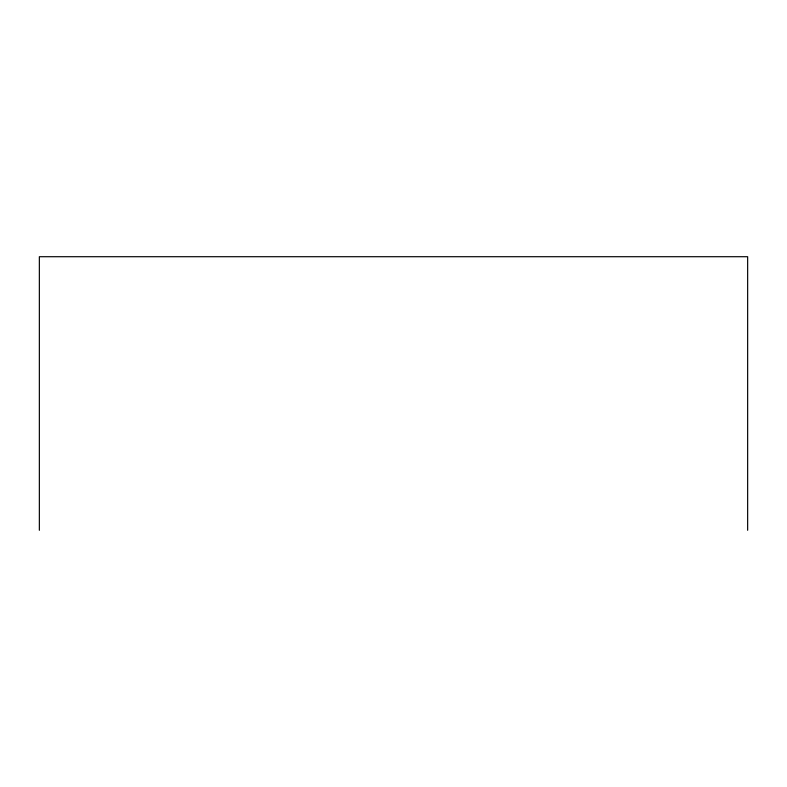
<?xml version="1.0" encoding="UTF-8"?>
<svg xmlns="http://www.w3.org/2000/svg" width="787" height="787" viewBox="0 0 787 787"><rect width="100%" height="100%" fill="white"/><g stroke="black" fill="none" stroke-linecap="round" stroke-linejoin="round"><path stroke-width="1.18" d="M747.65 530.29L747.65 256.71L39.35 256.71L39.35 530.29"/></g></svg>
